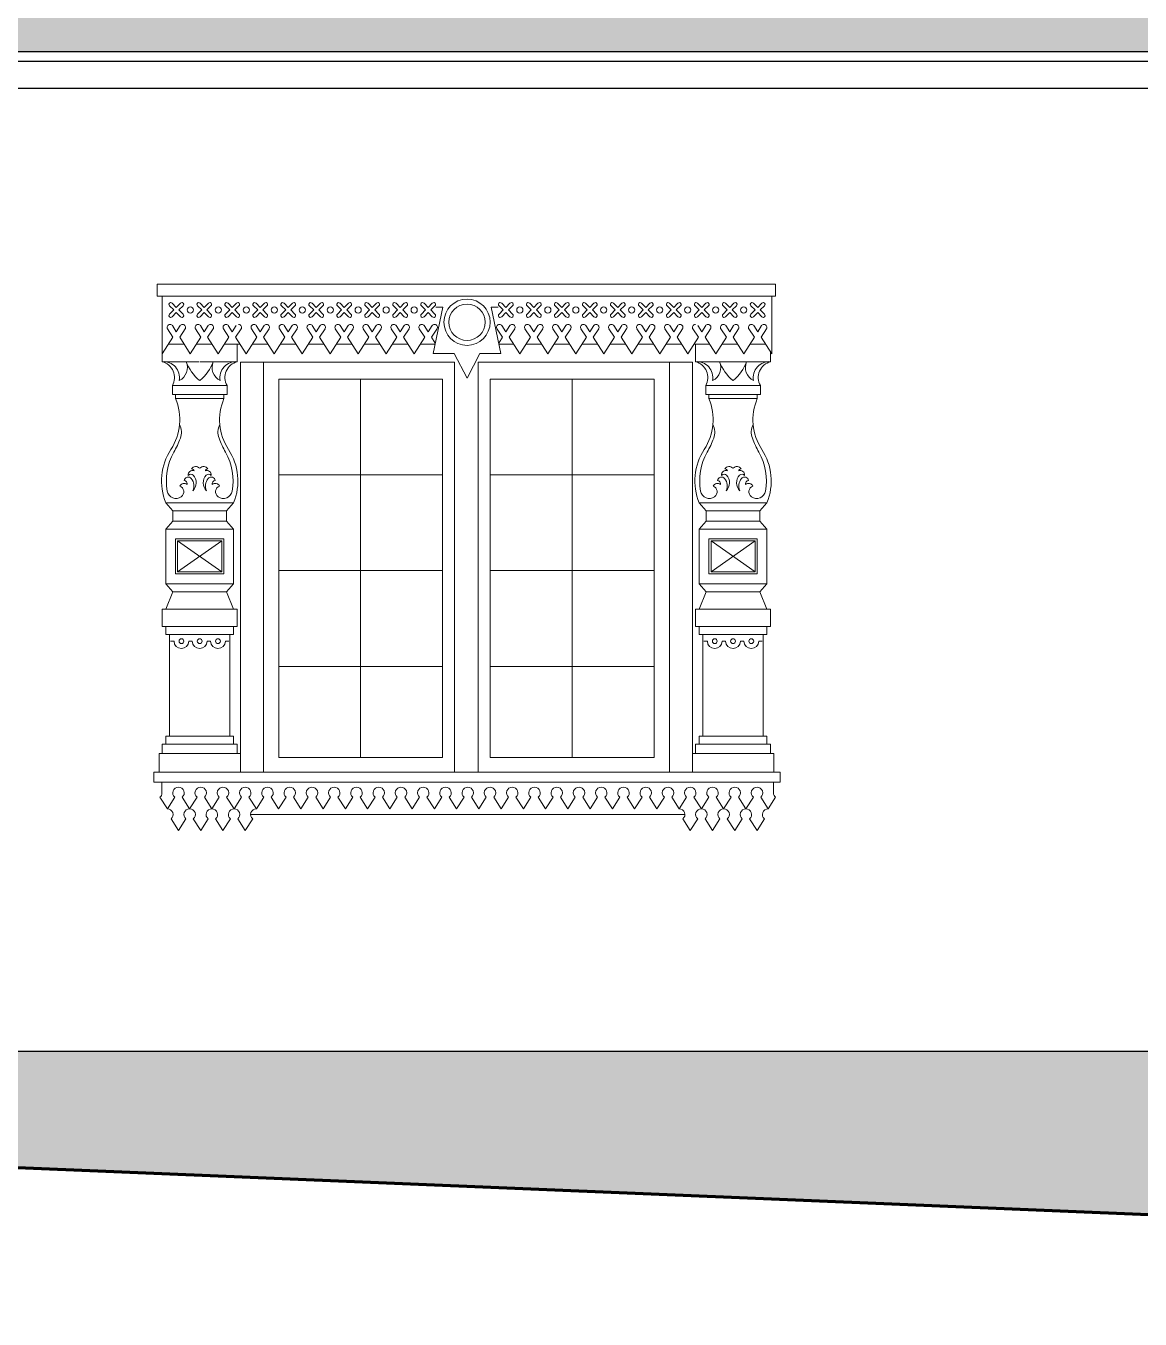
# Model space of a CAD drawing. Header units: millimetres. Extents: x 159 to 5807, y 71 to 6378.
# Drawn here: x 1431 to 1980, y 4412 to 5050 of the extents above; entities that cross this region are included whole.
import ezdxf

# ---------------------------------------------------------------- set-up
doc = ezdxf.new("R2010")
doc.units = ezdxf.units.MM
for name, color, linetype, lineweight in [('fasad', 251, 'Continuous', 15), ('hatch2', 253, 'Continuous', 0), ('wall', 5, 'Continuous', 50)]:
    doc.layers.add(name, color=color, linetype=linetype, lineweight=lineweight)

msp = doc.modelspace()

# ---------------------------------------------------------------- hatches: boundary and pattern name
at = {"layer": 'hatch2'}
h = msp.add_hatch(dxfattribs=at)
h.set_pattern_fill('AR-RSHKE', color=256, scale=0.08, style=0)
h.set_pattern_definition([(0, (-147951.478, -40503.157), (51.816, 24.384), [12.192, -10.16, 14.224, -6.096, 18.288, -8.128]), (0, (-147939.286, -40502.141), (51.816, 24.384), [10.16, -38.608, 8.128, -12.192]), (0, (-147914.902, -40504.681), (51.816, 24.384), [6.096, -62.992]), (90, (-147951.478, -40503.157), (-17.272, 24.384), [23.368, -74.168]), (90, (-147939.286, -40503.157), (-17.272, 24.384), [22.86, -74.676]), (90, (-147929.126, -40503.157), (-17.272, 24.384), [21.336, -76.2]), (90, (-147914.902, -40504.681), (-17.272, 24.384), [23.368, -74.168]), (90, (-147908.806, -40504.681), (-17.272, 24.384), [23.368, -74.168]), (90, (-147890.518, -40503.157), (-17.272, 24.384), [22.352, -75.184])])
h.paths.add_polyline_path([(688.1861, 5057.107), (656.0447, 5057.107), (656.0447, 4850.2412), (768.1861, 4850.2412), (768.1861, 4864.3397), (688.1861, 4864.3397), (688.1861, 4877.6013), (688.1861, 4882.2664)])
h.paths.add_polyline_path([(1331.6861, 5018.8598), (1251.6861, 5018.8598), (1251.6861, 5032.1215), (1251.6861, 5036.7865), (1251.6861, 5320.9587), (1098.1861, 5320.9587), (1098.1861, 5272.2408), (1024.9628, 5178.9512), (921.4094, 5178.9512), (848.1861, 5272.2408), (848.1861, 5320.9587), (688.1861, 5320.9587), (688.1861, 4882.2664), (1368.7221, 4882.2664), (1368.7221, 4948.0853), (1331.6861, 4948.0853)])
h.paths.add_polyline_path([(2508.1861, 5647.1524), (2008.1861, 5647.1524, -0.54852633), (1808.1861, 5647.1524), (1251.6861, 5647.1524), (1251.6861, 5219.5974), (2508.1861, 5219.5974)])
h.paths.add_polyline_path([(2508.1861, 5201.6707), (2428.1861, 5201.6707), (2428.1861, 5102.7507), (1331.6861, 5102.7507), (1331.6861, 5036.7865), (2508.1861, 5036.7865)])
h.paths.add_polyline_path([(1331.6861, 5201.6707), (1251.6861, 5201.6707), (1251.6861, 5036.7865), (1331.6861, 5036.7865)], flags=17)
h.paths.add_polyline_path([(2718.1593, 5402.3397), (2508.1861, 5402.3397), (2508.1861, 5018.8598), (2428.1861, 5018.8598), (2428.1861, 4940.1931), (2907.181, 4940.1931)])
h = msp.add_hatch(dxfattribs=at)
h.set_pattern_fill('GRAVEL', color=256, scale=3, style=0)
h.set_pattern_definition([(228.0128, (-147896.614, -40426.9574), (-609.60051798, -685.80084269), [10.25163, -1014.915]), (184.9697, (-147903.472, -40434.5774), (914.401479185, 76.19946226), [17.59215, -1741.62]), (132.5104, (-147920.998, -40436.1014), (761.99944555, -838.20081877), [12.40446, -1228.041]), (267.2737, (-147950.716, -40455.1514), (76.199669125, 1523.9995096), [16.02015, -1585.992]), (292.8337, (-147951.478, -40471.1534), (-381.001081665, 914.4005199), [15.70902, -1555.194]), (357.2737, (-147945.382, -40485.6314), (-1523.9995096, 76.199669125), [16.02015, -1585.992]), (37.6942, (-147929.38, -40486.3934), (-990.600625837, -761.99932071), [21.18582, -2097.393]), (72.2553, (-147912.616, -40473.4394), (533.401066964, 1676.40048618), [20.0016, -1980.159]), (121.4296, (-147906.52, -40454.3894), (-609.60015706, 990.5988348), [16.07439, -1591.365]), (175.2364, (-147914.902, -40440.6734), (838.1993416, -76.19928488), [18.35139, -899.217]), (222.3974, (-147933.19, -40439.1494), (-914.400027517, -838.19890952), [23.73234, -2349.504]), (138.8141, (-147875.278, -40455.9134), (-533.39966023, 457.1992967), [8.10015, -801.918]), (171.4692, (-147881.374, -40450.5794), (990.59848787, -152.400384), [15.41046, -1525.638]), (225, (-147896.614, -40448.293), (-2e-14, -76.199948), [10.77627, -96.9867]), (203.1986, (-147901.948, -40439.149), (381.00128477, 152.4006682), [5.80323, -574.518]), (291.8014, (-147907.282, -40441.435), (-76.2000535, 228.6001473), [8.20698, -402.144]), (30.9638, (-147904.234, -40449.055), (228.5997586, 152.4001188), [13.3296, -430.989]), (161.5651, (-147892.804, -40442.197), (152.4000695, -76.1998867), [9.63861, -231.327]), (16.3895, (-147951.478, -40441.4354), (762.00042042, 228.5995245), [13.50264, -1336.764]), (70.3462, (-147938.524, -40437.6254), (-304.79915066, -838.19881466), [11.32797, -1121.466]), (293.1986, (-147892.804, -40426.957), (-152.4006682, 381.00128477), [11.6064, -568.716]), (343.6105, (-147888.232, -40437.6254), (-762.00042042, 228.5995245), [13.50264, -1336.764]), (339.444, (-147951.478, -40488.679), (-381.00047293, 152.3998151), [13.02105, -638.031]), (294.7751, (-147939.286, -40493.2514), (-380.9991121, 838.19961078), [10.91016, -1080.108]), (66.8014, (-147892.042, -40503.157), (152.4006682, 381.00128477), [11.6064, -568.716]), (17.354, (-147887.47, -40492.4894), (-990.60005346, -304.79954027), [12.77349, -1264.572]), (69.444, (-147929.38, -40503.157), (-152.3998151, -381.00047293), [6.51054, -644.544]), (101.3099, (-147896.614, -40503.157), (-76.1996239, 304.7990238), [3.88545, -384.66]), (165.9638, (-147897.376, -40499.347), (228.6001606, -76.1998681), [15.70902, -298.4715]), (186.009, (-147912.616, -40495.5374), (761.99887633, 76.19982206), [14.55801, -1441.242]), (303.6901, (-147904.234, -40455.913), (-76.200026, 152.399853), [10.98972, -263.7534]), (353.1572, (-147898.138, -40465.0574), (1295.4005357, -152.40068255), [19.18671, -1899.48]), (60.9454, (-147879.088, -40467.3434), (-304.79929097, -533.39872833), [7.84524, -776.682]), (90, (-147875.28, -40460.485), (-76.2, 76.2), [4.572, -71.628]), (120.2564, (-147914.14, -40493.2514), (304.799354, -533.39973097), [10.58601, -1048.017]), (48.0128, (-147919.474, -40484.1074), (609.60051798, 685.80084269), [20.50329, -1004.664]), (0, (-147905.76, -40468.87), (76.2, 76.2), [19.812, -56.388]), (325.3048, (-147885.946, -40468.8674), (-761.99867973, 533.40005071), [12.0483, -1192.779]), (254.0546, (-147876.04, -40475.725), (-76.2001944, -304.8007261), [11.09487, -543.651]), (207.646, (-147879.088, -40486.3934), (-1447.79949147, -762.00047924), [18.06435, -1788.375]), (175.4261, (-147895.09, -40494.7754), (-990.60022814, 76.199631337), [19.11087, -1891.974]), (175.4261, (-147895.09, -40494.7754), (-990.60022814, 76.199631337), [19.11087, -1891.974])])
h.paths.add_polyline_path([(3098.1861, 4521.3397), (2878.1861, 4521.3397), (2878.1861, 4426.8584), (3098.1861, 4417.7371)])
h.paths.add_polyline_path([(2878.1861, 4521.3397), (2611.1861, 4521.3397), (2611.1861, 4437.9283), (2878.1861, 4426.8584)])
h.paths.add_polyline_path([(2611.1861, 4521.3397), (2425.1861, 4521.3397), (2425.1861, 4445.6399), (2611.1861, 4437.9283)])
h.paths.add_polyline_path([(2425.1861, 4544.3397), (808.1861, 4544.3397), (808.1861, 4512.6813), (2425.1861, 4445.6399)])
h.paths.add_polyline_path([(808.1861, 4544.3397), (768.1861, 4544.3397), (768.1861, 4514.3397), (808.1861, 4512.6813)])

# ---------------------------------------------------------------- linework, layer by layer
at = {"layer": 'fasad'}
for p, q in [((1498.3194, 4888.4122), (1498.3194, 4916.334)), ((1798.5121, 4887.9676), (1798.5121, 4916.334)), ((1503.6295, 4896.0772), (1500.902, 4900.2967)), ((1505.2785, 4898.8474), (1503.328, 4901.8649)), ((1505.2785, 4898.8474), (1507.229, 4901.8649)), ((1506.9275, 4896.0772), (1509.655, 4900.2967)), ((1517.4117, 4896.0772), (1514.6842, 4900.2967)), ((1519.0608, 4898.8474), (1517.1103, 4901.8649)), ((1519.0608, 4898.8474), (1521.0113, 4901.8649)), ((1520.7098, 4896.0772), (1523.4373, 4900.2967)), ((1531.194, 4896.0772), (1528.4665, 4900.2967)), ((1532.8431, 4898.8474), (1530.8925, 4901.8649)), ((1532.8431, 4898.8474), (1534.7936, 4901.8649)), ((1534.4921, 4896.0772), (1537.2196, 4900.2967)), ((1544.9763, 4896.0772), (1542.2488, 4900.2967)), ((1546.6253, 4898.8474), (1544.6748, 4901.8649)), ((1546.6253, 4898.8474), (1548.5758, 4901.8649)), ((1548.2744, 4896.0772), (1551.0019, 4900.2967)), ((1558.7586, 4896.0772), (1556.0311, 4900.2967)), ((1560.4076, 4898.8474), (1558.4571, 4901.8649)), ((1560.4076, 4898.8474), (1562.3581, 4901.8649)), ((1562.0566, 4896.0772), (1564.7841, 4900.2967)), ((1572.5409, 4896.0772), (1569.8134, 4900.2967)), ((1574.1899, 4898.8474), (1572.2394, 4901.8649)), ((1574.1899, 4898.8474), (1576.1404, 4901.8649)), ((1575.8389, 4896.0772), (1578.5664, 4900.2967)), ((1586.3231, 4896.0772), (1583.5956, 4900.2967)), ((1587.9722, 4898.8474), (1586.0217, 4901.8649)), ((1587.9722, 4898.8474), (1589.9227, 4901.8649)), ((1589.6212, 4896.0772), (1592.3487, 4900.2967)), ((1600.1054, 4896.0772), (1597.3779, 4900.2967)), ((1601.7545, 4898.8474), (1599.8039, 4901.8649)), ((1601.7545, 4898.8474), (1603.705, 4901.8649)), ((1603.4035, 4896.0772), (1606.131, 4900.2967)), ((1613.8877, 4896.0772), (1611.1602, 4900.2967)), ((1615.5367, 4898.8474), (1613.5862, 4901.8649)), ((1615.5367, 4898.8474), (1617.4872, 4901.8649)), ((1617.1858, 4896.0772), (1619.9133, 4900.2967)), ((1627.67, 4896.0772), (1624.9425, 4900.2967)), ((1629.319, 4898.8474), (1627.3685, 4901.8649)), ((1629.319, 4898.8474), (1631.2695, 4901.8649)), ((1630.968, 4896.0772), (1633.5891, 4900.132)), ((1665.9314, 4896.0772), (1663.3103, 4900.132)), ((1667.5804, 4898.8474), (1665.6299, 4901.8649)), ((1667.5804, 4898.8474), (1669.5309, 4901.8649)), ((1669.2295, 4896.0772), (1671.957, 4900.2967)), ((1679.7137, 4896.0772), (1676.9862, 4900.2967)), ((1681.3627, 4898.8474), (1679.4122, 4901.8649)), ((1681.3627, 4898.8474), (1683.3132, 4901.8649)), ((1683.0117, 4896.0772), (1685.7392, 4900.2967)), ((1693.4959, 4896.0772), (1690.7684, 4900.2967)), ((1695.145, 4898.8474), (1693.1945, 4901.8649)), ((1695.145, 4898.8474), (1697.0955, 4901.8649)), ((1696.794, 4896.0772), (1699.5215, 4900.2967)), ((1707.2782, 4896.0772), (1704.5507, 4900.2967)), ((1708.9273, 4898.8474), (1706.9768, 4901.8649)), ((1708.9273, 4898.8474), (1710.8778, 4901.8649)), ((1710.5763, 4896.0772), (1713.3038, 4900.2967)), ((1721.0605, 4896.0772), (1718.333, 4900.2967)), ((1722.7095, 4898.8474), (1720.759, 4901.8649)), ((1722.7095, 4898.8474), (1724.66, 4901.8649)), ((1724.3586, 4896.0772), (1727.0861, 4900.2967)), ((1734.8428, 4896.0772), (1732.1153, 4900.2967)), ((1736.4918, 4898.8474), (1734.5413, 4901.8649)), ((1736.4918, 4898.8474), (1738.4423, 4901.8649)), ((1738.1409, 4896.0772), (1740.8684, 4900.2967)), ((1748.6251, 4896.0772), (1745.8976, 4900.2967)), ((1750.2741, 4898.8474), (1748.3236, 4901.8649)), ((1750.2741, 4898.8474), (1752.2246, 4901.8649)), ((1751.9231, 4896.0772), (1754.6506, 4900.2967)), ((1762.4073, 4896.0772), (1759.6798, 4900.2967)), ((1764.0564, 4898.8474), (1762.1059, 4901.8649)), ((1764.0564, 4898.8474), (1766.0069, 4901.8649)), ((1765.7054, 4896.0772), (1768.4329, 4900.2967)), ((1776.1896, 4896.0772), (1773.4621, 4900.2967)), ((1777.8387, 4898.8474), (1775.8881, 4901.8649)), ((1777.8387, 4898.8474), (1779.7892, 4901.8649)), ((1779.4877, 4896.0772), (1782.2152, 4900.2967)), ((1789.9719, 4896.0772), (1787.2444, 4900.2967)), ((1791.6209, 4898.8474), (1789.6704, 4901.8649)), ((1791.6209, 4898.8474), (1793.5714, 4901.8649)), ((1793.27, 4896.0772), (1795.9975, 4900.2967)), ((1498.3874, 4887.9676), (1503.6295, 4896.0772)), ((1512.1696, 4887.9676), (1506.9275, 4896.0772)), ((1512.1696, 4887.9676), (1517.4117, 4896.0772)), ((1525.9519, 4887.9676), (1520.7098, 4896.0772)), ((1525.9519, 4887.9676), (1531.194, 4896.0772)), ((1539.7342, 4887.9676), (1534.4921, 4896.0772)), ((1539.7342, 4887.9676), (1544.9763, 4896.0772)), ((1553.5165, 4887.9676), (1548.2744, 4896.0772)), ((1553.5165, 4887.9676), (1558.7586, 4896.0772)), ((1567.2988, 4887.9676), (1562.0566, 4896.0772)), ((1567.2988, 4887.9676), (1572.5409, 4896.0772)), ((1581.081, 4887.9676), (1575.8389, 4896.0772)), ((1581.081, 4887.9676), (1586.3231, 4896.0772)), ((1594.8633, 4887.9676), (1589.6212, 4896.0772)), ((1594.8633, 4887.9676), (1600.1054, 4896.0772)), ((1608.6456, 4887.9676), (1603.4035, 4896.0772)), ((1608.6456, 4887.9676), (1613.8877, 4896.0772)), ((1622.4279, 4887.9676), (1617.1858, 4896.0772)), ((1622.4279, 4887.9676), (1627.67, 4896.0772)), ((1632.8145, 4893.2208), (1630.968, 4896.0772)), ((1664.085, 4893.2208), (1665.9314, 4896.0772)), ((1674.4716, 4887.9676), (1669.2295, 4896.0772)), ((1674.4716, 4887.9676), (1679.7137, 4896.0772)), ((1688.2538, 4887.9676), (1683.0117, 4896.0772)), ((1688.2538, 4887.9676), (1693.4959, 4896.0772)), ((1702.0361, 4887.9676), (1696.794, 4896.0772)), ((1702.0361, 4887.9676), (1707.2782, 4896.0772)), ((1715.8184, 4887.9676), (1710.5763, 4896.0772)), ((1715.8184, 4887.9676), (1721.0605, 4896.0772)), ((1729.6007, 4887.9676), (1724.3586, 4896.0772)), ((1729.6007, 4887.9676), (1734.8428, 4896.0772)), ((1743.383, 4887.9676), (1738.1409, 4896.0772)), ((1743.383, 4887.9676), (1748.6251, 4896.0772)), ((1757.1652, 4887.9676), (1751.9231, 4896.0772)), ((1757.1652, 4887.9676), (1762.4073, 4896.0772)), ((1770.9475, 4887.9676), (1765.7054, 4896.0772)), ((1770.9475, 4887.9676), (1776.1896, 4896.0772)), ((1784.7298, 4887.9676), (1779.4877, 4896.0772)), ((1784.7298, 4887.9676), (1789.9719, 4896.0772)), ((1798.5121, 4887.9676), (1793.27, 4896.0772)), ((1536.8363, 4883.8388), (1642.2541, 4883.8388)), ((1642.2541, 4681.7654), (1642.2541, 4883.8388)), ((1654.0182, 4883.8388), (1759.4361, 4883.8388)), ((1654.0182, 4681.7654), (1654.0182, 4883.8388)), ((1555.7628, 4875.4676), (1636.372, 4875.4676)), ((1596.0674, 4875.4676), (1596.0674, 4689.0124)), ((1636.372, 4689.0124), (1636.372, 4875.4676)), ((1659.9003, 4875.4676), (1740.6094, 4875.4676)), ((1659.9003, 4689.0124), (1659.9003, 4875.4676)), ((1700.2548, 4875.4676), (1700.2548, 4689.0124)), ((1555.7628, 4828.2941), (1636.372, 4828.2941)), ((1659.9003, 4828.2941), (1740.6094, 4828.2941)), ((1505.941, 4795.7399), (1527.6424, 4780.529)), ((1505.941, 4780.529), (1527.6424, 4795.7399)), ((1790.3313, 4795.7399), (1768.6299, 4780.529)), ((1790.3313, 4780.529), (1768.6299, 4795.7399)), ((1555.7628, 4781.1206), (1636.372, 4781.1206)), ((1659.9003, 4781.1206), (1740.6094, 4781.1206)), ((1501.9507, 4749.5839), (1501.9507, 4699.6248)), ((1531.6328, 4749.5839), (1531.6328, 4699.6248)), ((1764.6396, 4749.5839), (1764.6396, 4699.6248)), ((1794.3216, 4749.5839), (1794.3216, 4699.6248)), ((1504.1489, 4746.3733), (1502.4202, 4746.3733)), ((1513.1537, 4746.3733), (1511.425, 4746.3733)), ((1520.4298, 4746.3733), (1522.1585, 4746.3733)), ((1529.4345, 4746.3733), (1531.1632, 4746.3733)), ((1766.8378, 4746.3733), (1765.1091, 4746.3733)), ((1775.8426, 4746.3733), (1774.1139, 4746.3733)), ((1783.1186, 4746.3733), (1784.8473, 4746.3733)), ((1792.1234, 4746.3733), (1793.8521, 4746.3733)), ((1555.7628, 4733.9471), (1636.372, 4733.9471)), ((1659.9003, 4733.9471), (1740.6094, 4733.9471)), ((1555.7628, 4689.0124), (1636.372, 4689.0124)), ((1659.9003, 4689.0124), (1740.6094, 4689.0124)), ((1507.2191, 4681.7654), (1789.0532, 4681.7654)), ((1498.2122, 4671.6047), (1498.2122, 4676.894)), ((1799.4242, 4671.6047), (1799.4242, 4676.894)), ((1500.8645, 4663.7561), (1497.1951, 4669.4328)), ((1500.8645, 4663.7561), (1504.534, 4669.4328)), ((1511.8241, 4663.7561), (1508.1546, 4669.4328)), ((1511.8241, 4663.7561), (1515.4935, 4669.4328)), ((1522.7836, 4663.7561), (1519.1141, 4669.4328)), ((1522.7836, 4663.7561), (1526.4531, 4669.4328)), ((1533.7431, 4663.7561), (1530.0736, 4669.4328)), ((1533.7431, 4663.7561), (1537.4126, 4669.4328)), ((1544.7026, 4663.7561), (1541.0332, 4669.4328)), ((1544.7026, 4663.7561), (1548.3721, 4669.4328)), ((1555.6622, 4663.7561), (1551.9927, 4669.4328)), ((1555.6622, 4663.7561), (1559.3316, 4669.4328)), ((1566.6217, 4663.7561), (1562.9522, 4669.4328)), ((1566.6217, 4663.7561), (1570.2912, 4669.4328)), ((1577.5812, 4663.7561), (1573.9118, 4669.4328)), ((1577.5812, 4663.7561), (1581.2507, 4669.4328)), ((1588.5408, 4663.7561), (1584.8713, 4669.4328)), ((1588.5408, 4663.7561), (1592.2102, 4669.4328)), ((1599.5003, 4663.7561), (1595.8308, 4669.4328)), ((1599.5003, 4663.7561), (1595.8308, 4669.4328)), ((1599.5003, 4663.7561), (1603.1698, 4669.4328)), ((1599.5003, 4663.7561), (1603.1698, 4669.4328)), ((1610.4598, 4663.7561), (1606.7903, 4669.4328)), ((1610.4598, 4663.7561), (1614.1293, 4669.4328)), ((1621.4193, 4663.7561), (1617.7499, 4669.4328)), ((1621.4193, 4663.7561), (1625.0888, 4669.4328)), ((1632.3789, 4663.7561), (1628.7094, 4669.4328)), ((1632.3789, 4663.7561), (1636.0483, 4669.4328)), ((1643.3384, 4663.7561), (1639.6689, 4669.4328)), ((1643.3384, 4663.7561), (1647.0079, 4669.4328)), ((1654.2979, 4663.7561), (1650.6285, 4669.4328)), ((1654.2979, 4663.7561), (1657.9674, 4669.4328)), ((1665.2575, 4663.7561), (1661.588, 4669.4328)), ((1665.2575, 4663.7561), (1661.588, 4669.4328)), ((1665.2575, 4663.7561), (1668.9269, 4669.4328)), ((1665.2575, 4663.7561), (1668.9269, 4669.4328)), ((1676.217, 4663.7561), (1672.5475, 4669.4328)), ((1676.217, 4663.7561), (1679.8865, 4669.4328)), ((1687.1765, 4663.7561), (1683.507, 4669.4328)), ((1687.1765, 4663.7561), (1683.507, 4669.4328)), ((1687.1765, 4663.7561), (1690.846, 4669.4328)), ((1687.1765, 4663.7561), (1690.846, 4669.4328)), ((1698.136, 4663.7561), (1694.4666, 4669.4328)), ((1698.136, 4663.7561), (1701.8055, 4669.4328)), ((1709.0956, 4663.7561), (1705.4261, 4669.4328)), ((1709.0956, 4663.7561), (1712.765, 4669.4328)), ((1720.0551, 4663.7561), (1716.3856, 4669.4328)), ((1720.0551, 4663.7561), (1723.7246, 4669.4328)), ((1731.0146, 4663.7561), (1727.3452, 4669.4328)), ((1731.0146, 4663.7561), (1734.6841, 4669.4328)), ((1741.9742, 4663.7561), (1738.3047, 4669.4328)), ((1741.9742, 4663.7561), (1745.6436, 4669.4328)), ((1752.9337, 4663.7561), (1749.2642, 4669.4328)), ((1752.9337, 4663.7561), (1756.6032, 4669.4328)), ((1763.8932, 4663.7561), (1760.2237, 4669.4328)), ((1763.8932, 4663.7561), (1767.5627, 4669.4328)), ((1774.8527, 4663.7561), (1771.1833, 4669.4328)), ((1774.8527, 4663.7561), (1778.5222, 4669.4328)), ((1785.8123, 4663.7561), (1782.1428, 4669.4328)), ((1785.8123, 4663.7561), (1789.4817, 4669.4328)), ((1796.7718, 4663.7561), (1793.1023, 4669.4328)), ((1796.7718, 4663.7561), (1800.4413, 4669.4328)), ((1506.3443, 4653.0801), (1502.6748, 4658.7568)), ((1506.3443, 4653.0801), (1510.0138, 4658.7568)), ((1517.3038, 4653.0801), (1513.6344, 4658.7568)), ((1517.3038, 4653.0801), (1520.9733, 4658.7568)), ((1528.2634, 4653.0801), (1524.5939, 4658.7568)), ((1528.2634, 4653.0801), (1531.9328, 4658.7568)), ((1539.2229, 4653.0801), (1535.5534, 4658.7568)), ((1539.2229, 4653.0801), (1542.8924, 4658.7568)), ((1541.8752, 4660.9287), (1755.7611, 4660.9287)), ((1758.4135, 4653.0801), (1754.744, 4658.7568)), ((1758.4135, 4653.0801), (1762.0829, 4658.7568)), ((1769.373, 4653.0801), (1765.7035, 4658.7568)), ((1769.373, 4653.0801), (1773.0425, 4658.7568)), ((1780.3325, 4653.0801), (1776.663, 4658.7568)), ((1780.3325, 4653.0801), (1784.002, 4658.7568)), ((1791.292, 4653.0801), (1787.6226, 4658.7568)), ((1791.292, 4653.0801), (1794.9615, 4658.7568))]:
    msp.add_line(p, q, dxfattribs=at)
at = {"layer": 'fasad', "lineweight": 30}
msp.add_line((768.1861, 4544.3397), (2428.1861, 4544.3397), dxfattribs=at)
msp.add_lwpolyline([(1808.1861, 5647.1524), (1251.6861, 5647.1524), (1251.6861, 5018.8598), (2508.1861, 5018.8598), (2508.1861, 5647.1524), (2008.1861, 5647.1524)], dxfattribs=at)
msp.add_lwpolyline([(1251.6861, 5032.1215), (2508.1861, 5032.1215), (2508.1861, 5036.7865), (1251.6861, 5036.7865)], close=True, dxfattribs=at)
at = {"layer": 'fasad'}
for points in [[(1251.6861, 5018.8598), (2508.1861, 5018.8598), (2508.1861, 5032.1215), (1251.6861, 5032.1215)], [(1495.7721, 4922.2664), (1800.4476, 4922.2664), (1800.4476, 4916.334), (1495.7721, 4916.334)], [(1530.052, 4810.607), (1503.5314, 4810.607), (1500.074, 4814.5423), (1533.5094, 4814.5423)], [(1766.2203, 4810.607), (1792.7409, 4810.607), (1796.1983, 4814.5423), (1762.7629, 4814.5423)], [(1530.052, 4805.5423), (1503.5314, 4805.5423), (1500.074, 4801.6069), (1533.5094, 4801.6069)], [(1503.5314, 4805.5423), (1530.052, 4805.5423), (1530.052, 4810.607), (1503.5314, 4810.607)], [(1766.2203, 4805.5423), (1792.7409, 4805.5423), (1796.1983, 4801.6069), (1762.7629, 4801.6069)], [(1792.7409, 4805.5423), (1766.2203, 4805.5423), (1766.2203, 4810.607), (1792.7409, 4810.607)], [(1500.074, 4774.662), (1533.5094, 4774.662), (1533.5094, 4801.6069), (1500.074, 4801.6069)], [(1796.1983, 4774.662), (1762.7629, 4774.662), (1762.7629, 4801.6069), (1796.1983, 4801.6069)], [(1504.9213, 4779.5093), (1528.6621, 4779.5093), (1528.6621, 4796.7596), (1504.9213, 4796.7596)], [(1505.941, 4780.529), (1527.6424, 4780.529), (1527.6424, 4795.7399), (1505.941, 4795.7399)], [(1791.351, 4779.5093), (1767.6102, 4779.5093), (1767.6102, 4796.7596), (1791.351, 4796.7596)], [(1790.3313, 4780.529), (1768.6299, 4780.529), (1768.6299, 4795.7399), (1790.3313, 4795.7399)], [(1530.052, 4770.7266), (1503.5314, 4770.7266), (1500.074, 4774.662), (1533.5094, 4774.662)], [(1766.2203, 4770.7266), (1792.7409, 4770.7266), (1796.1983, 4774.662), (1762.7629, 4774.662)], [(1530.052, 4770.7266), (1503.5314, 4770.7266), (1500.074, 4762.2115), (1533.5094, 4762.2115)], [(1766.2203, 4770.7266), (1792.7409, 4770.7266), (1796.1983, 4762.2115), (1762.7629, 4762.2115)], [(1535.264, 4762.2115), (1498.3194, 4762.2115), (1498.3194, 4753.5193), (1535.264, 4753.5193)], [(1761.0083, 4762.2115), (1797.9529, 4762.2115), (1797.9529, 4753.5193), (1761.0083, 4753.5193)], [(1533.5094, 4753.5193), (1500.074, 4753.5193), (1500.074, 4749.5839), (1533.5094, 4749.5839)], [(1762.7629, 4753.5193), (1796.1983, 4753.5193), (1796.1983, 4749.5839), (1762.7629, 4749.5839)], [(1533.5094, 4695.6895), (1500.074, 4695.6895), (1500.074, 4699.6248), (1533.5094, 4699.6248)], [(1762.7629, 4695.6895), (1796.1983, 4695.6895), (1796.1983, 4699.6248), (1762.7629, 4699.6248)], [(1536.8363, 4681.7654), (1496.7472, 4681.7654), (1496.7472, 4691.0578), (1536.8363, 4691.0578)], [(1535.264, 4691.0578), (1498.3194, 4691.0578), (1498.3194, 4695.6895), (1535.264, 4695.6895)], [(1759.4361, 4681.7654), (1799.5251, 4681.7654), (1799.5251, 4691.0578), (1759.4361, 4691.0578)], [(1761.0083, 4691.0578), (1797.9529, 4691.0578), (1797.9529, 4695.6895), (1761.0083, 4695.6895)], [(1494.1873, 4681.7654), (1802.7121, 4681.7654), (1802.7121, 4676.894), (1494.1873, 4676.894)]]:
    msp.add_lwpolyline(points, close=True, dxfattribs=at)
for points in [[(1508.5735, 4907.5013), (1508.5735, 4907.5013), (1506.5342, 4909.5406), (1508.5735, 4911.5799, 1.13864319), (1507.3178, 4912.8356), (1505.2785, 4910.7963), (1503.2392, 4912.8356, 1.13864319), (1501.9835, 4911.5799), (1504.0228, 4909.5406), (1501.9835, 4907.5013), (1501.9835, 4907.5013, 1.13864319), (1503.2392, 4906.2457), (1505.2785, 4908.285), (1507.3178, 4906.2457, 1.13864319)], [(1522.3558, 4907.5013), (1522.3558, 4907.5013), (1520.3165, 4909.5406), (1522.3558, 4911.5799, 1.13864319), (1521.1001, 4912.8356), (1519.0608, 4910.7963), (1517.0215, 4912.8356, 1.13864319), (1515.7658, 4911.5799), (1517.8051, 4909.5406), (1515.7658, 4907.5013), (1515.7658, 4907.5013, 1.13864319), (1517.0215, 4906.2457), (1519.0608, 4908.285), (1521.1001, 4906.2457, 1.13864319)], [(1536.138, 4907.5013), (1536.138, 4907.5013), (1534.0987, 4909.5406), (1536.138, 4911.5799, 1.13864319), (1534.8824, 4912.8356), (1532.8431, 4910.7963), (1530.8038, 4912.8356, 1.13864319), (1529.5481, 4911.5799), (1531.5874, 4909.5406), (1529.5481, 4907.5013), (1529.5481, 4907.5013, 1.13864319), (1530.8038, 4906.2457), (1532.8431, 4908.285), (1534.8824, 4906.2457, 1.13864319)], [(1549.9203, 4907.5013), (1549.9203, 4907.5013), (1547.881, 4909.5406), (1549.9203, 4911.5799, 1.13864319), (1548.6646, 4912.8356), (1546.6253, 4910.7963), (1544.586, 4912.8356, 1.13864319), (1543.3304, 4911.5799), (1545.3697, 4909.5406), (1543.3304, 4907.5013), (1543.3304, 4907.5013, 1.13864319), (1544.586, 4906.2457), (1546.6253, 4908.285), (1548.6646, 4906.2457, 1.13864319)], [(1563.7026, 4907.5013), (1563.7026, 4907.5013), (1561.6633, 4909.5406), (1563.7026, 4911.5799, 1.13864319), (1562.4469, 4912.8356), (1560.4076, 4910.7963), (1558.3683, 4912.8356, 1.13864319), (1557.1126, 4911.5799), (1559.1519, 4909.5406), (1557.1126, 4907.5013), (1557.1126, 4907.5013, 1.13864319), (1558.3683, 4906.2457), (1560.4076, 4908.285), (1562.4469, 4906.2457, 1.13864319)], [(1577.4849, 4907.5013), (1577.4849, 4907.5013), (1575.4456, 4909.5406), (1577.4849, 4911.5799, 1.13864319), (1576.2292, 4912.8356), (1574.1899, 4910.7963), (1572.1506, 4912.8356, 1.13864319), (1570.8949, 4911.5799), (1572.9342, 4909.5406), (1570.8949, 4907.5013), (1570.8949, 4907.5013, 1.13864319), (1572.1506, 4906.2457), (1574.1899, 4908.285), (1576.2292, 4906.2457, 1.13864319)], [(1591.2671, 4907.5013), (1591.2671, 4907.5013), (1589.2279, 4909.5406), (1591.2671, 4911.5799, 1.13864319), (1590.0115, 4912.8356), (1587.9722, 4910.7963), (1585.9329, 4912.8356, 1.13864319), (1584.6772, 4911.5799), (1586.7165, 4909.5406), (1584.6772, 4907.5013), (1584.6772, 4907.5013, 1.13864319), (1585.9329, 4906.2457), (1587.9722, 4908.285), (1590.0115, 4906.2457, 1.13864319)], [(1605.0494, 4907.5013), (1605.0494, 4907.5013), (1603.0101, 4909.5406), (1605.0494, 4911.5799, 1.13864319), (1603.7937, 4912.8356), (1601.7545, 4910.7963), (1599.7152, 4912.8356, 1.13864319), (1598.4595, 4911.5799), (1600.4988, 4909.5406), (1598.4595, 4907.5013), (1598.4595, 4907.5013, 1.13864319), (1599.7152, 4906.2457), (1601.7545, 4908.285), (1603.7937, 4906.2457, 1.13864319)], [(1618.8317, 4907.5013), (1618.8317, 4907.5013), (1616.7924, 4909.5406), (1618.8317, 4911.5799, 1.13864319), (1617.576, 4912.8356), (1615.5367, 4910.7963), (1613.4974, 4912.8356, 1.13864319), (1612.2418, 4911.5799), (1614.2811, 4909.5406), (1612.2418, 4907.5013), (1612.2418, 4907.5013, 1.13864319), (1613.4974, 4906.2457), (1615.5367, 4908.285), (1617.576, 4906.2457, 1.13864319)], [(1632.614, 4907.5013), (1632.614, 4907.5013), (1630.5747, 4909.5406), (1632.614, 4911.5799, 1.13864319), (1631.3583, 4912.8356), (1629.319, 4910.7963), (1627.2797, 4912.8356, 1.13864319), (1626.024, 4911.5799), (1628.0633, 4909.5406), (1626.024, 4907.5013), (1626.024, 4907.5013, 1.13864319), (1627.2797, 4906.2457), (1629.319, 4908.285), (1631.3583, 4906.2457, 1.13864319)], [(1664.2854, 4907.5013), (1664.2854, 4907.5013), (1666.3247, 4909.5406), (1664.2854, 4911.5799, -1.13864319), (1665.5411, 4912.8356), (1667.5804, 4910.7963), (1669.6197, 4912.8356, -1.13864319), (1670.8754, 4911.5799), (1668.8361, 4909.5406), (1670.8754, 4907.5013), (1670.8754, 4907.5013, -1.13864319), (1669.6197, 4906.2457), (1667.5804, 4908.285), (1665.5411, 4906.2457, -1.13864319)], [(1678.0677, 4907.5013), (1678.0677, 4907.5013), (1680.107, 4909.5406), (1678.0677, 4911.5799, -1.13864319), (1679.3234, 4912.8356), (1681.3627, 4910.7963), (1683.402, 4912.8356, -1.13864319), (1684.6577, 4911.5799), (1682.6184, 4909.5406), (1684.6577, 4907.5013), (1684.6577, 4907.5013, -1.13864319), (1683.402, 4906.2457), (1681.3627, 4908.285), (1679.3234, 4906.2457, -1.13864319)], [(1691.85, 4907.5013), (1691.85, 4907.5013), (1693.8893, 4909.5406), (1691.85, 4911.5799, -1.13864319), (1693.1057, 4912.8356), (1695.145, 4910.7963), (1697.1843, 4912.8356, -1.13864319), (1698.44, 4911.5799), (1696.4007, 4909.5406), (1698.44, 4907.5013), (1698.44, 4907.5013, -1.13864319), (1697.1843, 4906.2457), (1695.145, 4908.285), (1693.1057, 4906.2457, -1.13864319)], [(1705.6323, 4907.5013), (1705.6323, 4907.5013), (1707.6716, 4909.5406), (1705.6323, 4911.5799, -1.13864319), (1706.888, 4912.8356), (1708.9273, 4910.7963), (1710.9666, 4912.8356, -1.13864319), (1712.2222, 4911.5799), (1710.1829, 4909.5406), (1712.2222, 4907.5013), (1712.2222, 4907.5013, -1.13864319), (1710.9666, 4906.2457), (1708.9273, 4908.285), (1706.888, 4906.2457, -1.13864319)], [(1719.4146, 4907.5013), (1719.4146, 4907.5013), (1721.4539, 4909.5406), (1719.4146, 4911.5799, -1.13864319), (1720.6702, 4912.8356), (1722.7095, 4910.7963), (1724.7488, 4912.8356, -1.13864319), (1726.0045, 4911.5799), (1723.9652, 4909.5406), (1726.0045, 4907.5013), (1726.0045, 4907.5013, -1.13864319), (1724.7488, 4906.2457), (1722.7095, 4908.285), (1720.6702, 4906.2457, -1.13864319)], [(1733.1968, 4907.5013), (1733.1968, 4907.5013), (1735.2361, 4909.5406), (1733.1968, 4911.5799, -1.13864319), (1734.4525, 4912.8356), (1736.4918, 4910.7963), (1738.5311, 4912.8356, -1.13864319), (1739.7868, 4911.5799), (1737.7475, 4909.5406), (1739.7868, 4907.5013), (1739.7868, 4907.5013, -1.13864319), (1738.5311, 4906.2457), (1736.4918, 4908.285), (1734.4525, 4906.2457, -1.13864319)], [(1746.9791, 4907.5013), (1746.9791, 4907.5013), (1749.0184, 4909.5406), (1746.9791, 4911.5799, -1.13864319), (1748.2348, 4912.8356), (1750.2741, 4910.7963), (1752.3134, 4912.8356, -1.13864319), (1753.5691, 4911.5799), (1751.5298, 4909.5406), (1753.5691, 4907.5013), (1753.5691, 4907.5013, -1.13864319), (1752.3134, 4906.2457), (1750.2741, 4908.285), (1748.2348, 4906.2457, -1.13864319)], [(1760.7614, 4907.5013), (1760.7614, 4907.5013), (1762.8007, 4909.5406), (1760.7614, 4911.5799, -1.13864319), (1762.0171, 4912.8356), (1764.0564, 4910.7963), (1766.0957, 4912.8356, -1.13864319), (1767.3514, 4911.5799), (1765.3121, 4909.5406), (1767.3514, 4907.5013), (1767.3514, 4907.5013, -1.13864319), (1766.0957, 4906.2457), (1764.0564, 4908.285), (1762.0171, 4906.2457, -1.13864319)], [(1774.5437, 4907.5013), (1774.5437, 4907.5013), (1776.583, 4909.5406), (1774.5437, 4911.5799, -1.13864319), (1775.7994, 4912.8356), (1777.8387, 4910.7963), (1779.878, 4912.8356, -1.13864319), (1781.1336, 4911.5799), (1779.0943, 4909.5406), (1781.1336, 4907.5013), (1781.1336, 4907.5013, -1.13864319), (1779.878, 4906.2457), (1777.8387, 4908.285), (1775.7994, 4906.2457, -1.13864319)], [(1788.326, 4907.5013), (1788.326, 4907.5013), (1790.3653, 4909.5406), (1788.326, 4911.5799, -1.13864319), (1789.5816, 4912.8356), (1791.6209, 4910.7963), (1793.6602, 4912.8356, -1.13864319), (1794.9159, 4911.5799), (1792.8766, 4909.5406), (1794.9159, 4907.5013), (1794.9159, 4907.5013, -1.13864319), (1793.6602, 4906.2457), (1791.6209, 4908.285), (1789.5816, 4906.2457, -1.13864319)]]:
    msp.add_lwpolyline(points, format="xyb", close=True, dxfattribs=at)
for points in [[(1633.108, 4910.8868), (1636.5801, 4910.8868), (1631.732, 4888.1426), (1642.0593, 4888.1426)], [(1654.8401, 4888.1426), (1665.1674, 4888.1426), (1660.3193, 4910.8868), (1663.7914, 4910.8868)], [(1516.5177, 4884.0661), (1498.3194, 4884.0661), (1498.3194, 4892.7583)], [(1501.4841, 4892.7583), (1509.0729, 4892.7583)], [(1515.2664, 4892.7583), (1522.8552, 4892.7583)], [(1517.0658, 4884.0661), (1535.264, 4884.0661), (1535.264, 4892.7583)], [(1529.0487, 4892.7583), (1536.6375, 4892.7583)], [(1542.8309, 4892.7583), (1550.4197, 4892.7583)], [(1556.6132, 4892.7583), (1564.202, 4892.7583)], [(1570.3955, 4892.7583), (1577.9843, 4892.7583)], [(1584.1778, 4892.7583), (1591.7666, 4892.7583)], [(1597.9601, 4892.7583), (1605.5488, 4892.7583)], [(1611.7423, 4892.7583), (1619.3311, 4892.7583)], [(1625.5246, 4892.7583), (1632.7159, 4892.7583)], [(1642.0593, 4888.1426), (1648.4497, 4875.8708), (1654.8401, 4888.1426)], [(1671.3748, 4892.7583), (1664.1836, 4892.7583)], [(1685.1571, 4892.7583), (1677.5683, 4892.7583)], [(1698.9394, 4892.7583), (1691.3506, 4892.7583)], [(1712.7217, 4892.7583), (1705.1329, 4892.7583)], [(1726.5039, 4892.7583), (1718.9151, 4892.7583)], [(1740.2862, 4892.7583), (1732.6974, 4892.7583)], [(1754.0685, 4892.7583), (1746.4797, 4892.7583)], [(1767.8508, 4892.7583), (1760.262, 4892.7583)], [(1779.8337, 4884.0661), (1761.0083, 4884.0661), (1761.0083, 4892.7583)], [(1781.6331, 4892.7583), (1774.0443, 4892.7583)], [(1779.1275, 4884.0661), (1797.9529, 4884.0661), (1797.9529, 4888.8326)], [(1795.4153, 4892.7583), (1787.8265, 4892.7583)], [(1536.8363, 4883.8388), (1536.8363, 4681.7654)], [(1548.1861, 4883.8388), (1548.1861, 4681.7654)], [(1748.1861, 4681.7654), (1748.1861, 4883.8388)], [(1759.4361, 4883.8388), (1759.4361, 4681.7654)], [(1555.7628, 4875.4676), (1555.7628, 4689.0124)], [(1740.6094, 4689.0124), (1740.6094, 4875.4676)], [(1517.3613, 4867.9238), (1503.3254, 4867.9238), (1503.3254, 4872.3422), (1517.1304, 4872.3422)], [(1516.2222, 4867.9238), (1530.258, 4867.9238), (1530.258, 4872.3422), (1516.4531, 4872.3422)], [(1780.6772, 4867.9238), (1766.0143, 4867.9238), (1766.0143, 4872.3422), (1780.4463, 4872.3422)], [(1778.284, 4867.9238), (1792.9469, 4867.9238), (1792.9469, 4872.3422), (1778.5148, 4872.3422)], [(1517.4687, 4865.8688), (1504.8575, 4865.8688), (1504.8575, 4867.9238), (1517.3613, 4867.9238)], [(1516.1148, 4865.8688), (1528.726, 4865.8688), (1528.726, 4867.9238), (1516.2222, 4867.9238)], [(1780.7846, 4865.8688), (1767.5463, 4865.8688), (1767.5463, 4867.9238), (1780.6772, 4867.9238)], [(1778.1766, 4865.8688), (1791.4149, 4865.8688), (1791.4149, 4867.9238), (1778.284, 4867.9238)]]:
    msp.add_lwpolyline(points, dxfattribs=at)
for centre, radius in [((1648.4497, 4903.4933), 11.3962), ((1512.1696, 4909.5406), 1.5391), ((1525.9519, 4909.5406), 1.5391), ((1539.7342, 4909.5406), 1.5391), ((1553.5165, 4909.5406), 1.5391), ((1567.2988, 4909.5406), 1.5391), ((1581.081, 4909.5406), 1.5391), ((1594.8633, 4909.5406), 1.5391), ((1608.6456, 4909.5406), 1.5391), ((1622.4279, 4909.5406), 1.5391), ((1648.4497, 4903.4933), 8.9282), ((1674.4716, 4909.5406), 1.5391), ((1688.2538, 4909.5406), 1.5391), ((1702.0361, 4909.5406), 1.5391), ((1715.8184, 4909.5406), 1.5391), ((1729.6007, 4909.5406), 1.5391), ((1743.383, 4909.5406), 1.5391), ((1757.1652, 4909.5406), 1.5391), ((1770.9475, 4909.5406), 1.5391), ((1784.7298, 4909.5406), 1.5391), ((1507.787, 4746.3733), 1.1686), ((1516.7917, 4746.3733), 1.1686), ((1525.7965, 4746.3733), 1.1686), ((1770.4758, 4746.3733), 1.1686), ((1779.4806, 4746.3733), 1.1686), ((1788.4854, 4746.3733), 1.1686)]:
    msp.add_circle(centre, radius, dxfattribs=at)
for centre, radius, start, end in [((1502.1682, 4900.9985), 1.4477, 28.9956948, 216.7620663), ((1508.3888, 4900.9985), 1.4477, 323.2379337, 151.0043052), ((1515.9505, 4900.9985), 1.4477, 28.9956948, 216.7620663), ((1522.1711, 4900.9985), 1.4477, 323.2379337, 151.0043052), ((1529.7328, 4900.9985), 1.4477, 28.9956948, 216.7620663), ((1535.9534, 4900.9985), 1.4477, 323.2379337, 90), ((1543.515, 4900.9985), 1.4477, 28.9956948, 216.7620663), ((1549.7356, 4900.9985), 1.4477, 323.2379337, 151.0043052), ((1557.2973, 4900.9985), 1.4477, 28.9956948, 216.7620663), ((1563.5179, 4900.9985), 1.4477, 323.2379337, 151.0043052), ((1571.0796, 4900.9985), 1.4477, 28.9956948, 216.7620663), ((1577.3002, 4900.9985), 1.4477, 323.2379337, 151.0043052), ((1584.8619, 4900.9985), 1.4477, 28.9956948, 216.7620663), ((1591.0825, 4900.9985), 1.4477, 323.2379337, 151.0043052), ((1598.6442, 4900.9985), 1.4477, 28.9956948, 216.7620663), ((1604.8647, 4900.9985), 1.4477, 323.2379337, 151.0043052), ((1612.4264, 4900.9985), 1.4477, 28.9956948, 216.7620663), ((1618.647, 4900.9985), 1.4477, 323.2379337, 151.0043052), ((1626.2087, 4900.9985), 1.4477, 28.9956948, 216.7620663), ((1632.4293, 4900.9985), 1.4477, 323.2379337, 151.0043052), ((1664.4701, 4900.9985), 1.4477, 28.9956948, 216.7620663), ((1670.6907, 4900.9985), 1.4477, 323.2379337, 151.0043052), ((1678.2524, 4900.9985), 1.4477, 28.9956948, 216.7620663), ((1684.473, 4900.9985), 1.4477, 323.2379337, 151.0043052), ((1692.0347, 4900.9985), 1.4477, 28.9956948, 216.7620663), ((1698.2553, 4900.9985), 1.4477, 323.2379337, 151.0043052), ((1705.817, 4900.9985), 1.4477, 28.9956948, 216.7620663), ((1712.0376, 4900.9985), 1.4477, 323.2379337, 151.0043052), ((1719.5992, 4900.9985), 1.4477, 28.9956948, 216.7620663), ((1725.8198, 4900.9985), 1.4477, 323.2379337, 151.0043052), ((1733.3815, 4900.9985), 1.4477, 28.9956948, 216.7620663), ((1739.6021, 4900.9985), 1.4477, 323.2379337, 151.0043052), ((1747.1638, 4900.9985), 1.4477, 28.9956948, 216.7620663), ((1753.3844, 4900.9985), 1.4477, 323.2379337, 151.0043052), ((1760.9461, 4900.9985), 1.4477, 90, 216.7620663), ((1767.1667, 4900.9985), 1.4477, 323.2379337, 151.0043052), ((1774.7284, 4900.9985), 1.4477, 28.9956948, 216.7620663), ((1780.949, 4900.9985), 1.4477, 323.2379337, 151.0043052), ((1788.5106, 4900.9985), 1.4477, 28.9956948, 216.7620663), ((1794.7312, 4900.9985), 1.4477, 323.2379337, 151.0043052), ((1498.9322, 4876.179), 7.9109, 349.7707173, 94.4426322), ((1496.3801, 4876.3073), 7.9975, 330.2776716, 75.9664273), ((1503.5869, 4881.1767), 7.127, 296.0557475, 24.1262338), ((1531.9685, 4892.5449), 23.4529, 201.1938164, 229.2639139), ((1501.6149, 4892.5449), 23.4529, 310.7360861, 338.8061836), ((1529.9966, 4881.1767), 7.127, 155.8737662, 243.9442525), ((1534.6513, 4876.179), 7.9109, 85.5573678, 190.2292827), ((1537.2033, 4876.3073), 7.9975, 104.0335727, 209.7223284), ((1761.6211, 4876.179), 7.9109, 349.7707173, 94.4426322), ((1759.069, 4876.3073), 7.9975, 330.2776716, 75.9664273), ((1766.2757, 4881.1767), 7.127, 296.0557475, 24.1262338), ((1794.6574, 4892.5449), 23.4529, 201.1938164, 229.2639139), ((1764.3038, 4892.5449), 23.4529, 310.7360861, 338.8061836), ((1792.6854, 4881.1767), 7.127, 155.8737662, 243.9442525), ((1797.3401, 4876.179), 7.9109, 85.5573678, 190.2292827), ((1799.8922, 4876.3073), 7.9975, 104.0335727, 209.7223284), ((1794.6574, 4892.5449), 23.4529, 227.0372926, 229.2639139), ((1764.3038, 4892.5449), 23.4529, 310.7360861, 312.9627074), ((1480.3227, 4855.4506), 26.6551, 326.8042031, 23.0075442), ((1553.2607, 4855.4506), 26.6551, 156.9924558, 213.1957969), ((1743.0116, 4855.4506), 26.6551, 326.8042031, 23.0075442), ((1815.9496, 4855.4506), 26.6551, 156.9924558, 213.1957969), ((1499.5155, 4849.2578), 8.2924, 339.2541272, 27.4766958), ((1534.068, 4849.2578), 8.2924, 152.5233042, 200.7458728), ((1762.2043, 4849.2578), 8.2924, 339.2541272, 27.4766958), ((1796.7569, 4849.2578), 8.2924, 152.5233042, 200.7458728), ((1459.9851, 4864.2313), 50.5636, 330.6210778, 339.2541272), ((1573.5983, 4864.2313), 50.5636, 200.7458728, 209.3789222), ((1722.674, 4864.2313), 50.5636, 330.6210778, 339.2541272), ((1836.2872, 4864.2313), 50.5636, 200.7458728, 209.3789222), ((1526.4622, 4825.2626), 28.4827, 146.8042031, 202.1095429), ((1528.9725, 4825.3923), 28.6053, 150.6210778, 190.243385), ((1504.6109, 4825.3923), 28.6053, 349.756615, 29.3789222), ((1507.1212, 4825.2626), 28.4827, 337.8904571, 33.1957969), ((1789.1511, 4825.2626), 28.4827, 146.8042031, 202.1095429), ((1791.6614, 4825.3923), 28.6053, 150.6210778, 190.243385), ((1767.2998, 4825.3923), 28.6053, 349.756615, 29.3789222), ((1769.8101, 4825.2626), 28.4827, 337.8904571, 33.1957969), ((1513.1143, 4828.4632), 1.9702, 63.373667, 191.6338118), ((1514.8414, 4830.0469), 2.3529, 38.9993232, 150.6061403), ((1512.9801, 4830.202), 1.0174, 1.2637975, 100.6931711), ((1518.742, 4830.0469), 2.3529, 29.3938597, 141.0006768), ((1520.6033, 4830.202), 1.0174, 79.3068289, 178.7362025), ((1520.4691, 4828.4632), 1.9702, 348.3661882, 116.626333), ((1775.8032, 4828.4632), 1.9702, 63.373667, 191.6338118), ((1777.5303, 4830.0469), 2.3529, 38.9993232, 150.6061403), ((1775.669, 4830.202), 1.0174, 1.2637975, 100.6931711), ((1781.4309, 4830.0469), 2.3529, 29.3938597, 141.0006768), ((1783.2922, 4830.202), 1.0174, 79.3068289, 178.7362025), ((1783.158, 4828.4632), 1.9702, 348.3661882, 116.626333), ((1509.1452, 4821.6911), 2.4304, 51.8699505, 153.4197139), ((1511.0908, 4825.228), 1.9838, 38.420353, 173.2294805), ((1509.1697, 4823.947), 1.5157, 346.8785432, 91.8473772), ((1512.4069, 4827.0176), 1.6102, 43.7989005, 139.379782), ((1508.6997, 4822.9637), 5.2721, 332.3662161, 41.5524913), ((1509.7018, 4824.4236), 5.3581, 313.2107698, 43.7989005), ((1523.8817, 4824.4236), 5.3581, 136.2010995, 226.7892302), ((1524.8838, 4822.9637), 5.2721, 138.4475087, 207.6337839), ((1521.1766, 4827.0176), 1.6102, 40.620218, 136.2010995), ((1522.4927, 4825.228), 1.9838, 6.7705195, 141.579647), ((1524.4137, 4823.947), 1.5157, 88.1526228, 193.1214568), ((1524.4382, 4821.6911), 2.4304, 26.5802861, 128.1300495), ((1771.8341, 4821.6911), 2.4304, 51.8699505, 153.4197139), ((1773.7797, 4825.228), 1.9838, 38.420353, 173.2294805), ((1771.8586, 4823.947), 1.5157, 346.8785432, 91.8473772), ((1775.0957, 4827.0176), 1.6102, 43.7989005, 139.379782), ((1771.3885, 4822.9637), 5.2721, 332.3662161, 41.5524913), ((1772.3907, 4824.4236), 5.3581, 313.2107698, 43.7989005), ((1786.5705, 4824.4236), 5.3581, 136.2010995, 226.7892302), ((1787.5726, 4822.9637), 5.2721, 138.4475087, 207.6337839), ((1783.8655, 4827.0176), 1.6102, 40.620218, 136.2010995), ((1785.1815, 4825.228), 1.9838, 6.7705195, 141.579647), ((1787.1026, 4823.947), 1.5157, 88.1526228, 193.1214568), ((1787.1271, 4821.6911), 2.4304, 26.5802861, 128.1300495), ((1505.1434, 4821.0861), 4.3903, 190.243385, 305.9595037), ((1505.9621, 4819.9577), 2.9962, 305.9595037, 70.3068627), ((1527.6214, 4819.9577), 2.9962, 109.6931373, 234.0404963), ((1528.44, 4821.0861), 4.3903, 234.0404963, 349.756615), ((1767.8323, 4821.0861), 4.3903, 190.243385, 305.9595037), ((1768.6509, 4819.9577), 2.9962, 305.9595037, 70.3068627), ((1790.3102, 4819.9577), 2.9962, 109.6931373, 234.0404963), ((1791.1289, 4821.0861), 4.3903, 234.0404963, 349.756615), ((1507.787, 4746.3733), 3.638, 180, 0), ((1516.7917, 4746.3733), 3.638, 180, 0), ((1525.7965, 4746.3733), 3.638, 180, 0), ((1770.4758, 4746.3733), 3.638, 180, 0), ((1779.4806, 4746.3733), 3.638, 180, 0), ((1788.4854, 4746.3733), 3.638, 180, 0), ((1495.3848, 4671.6047), 2.8274, 309.8115503, 0), ((1506.3443, 4671.6047), 2.8274, 309.8115503, 230.1884497), ((1517.3038, 4671.6047), 2.8274, 309.8115503, 230.1884497), ((1528.2634, 4671.6047), 2.8274, 309.8115503, 230.1884497), ((1539.2229, 4671.6047), 2.8274, 309.8115503, 230.1884497), ((1550.1824, 4671.6047), 2.8274, 309.8115503, 230.1884497), ((1561.1419, 4671.6047), 2.8274, 309.8115503, 230.1884497), ((1572.1015, 4671.6047), 2.8274, 309.8115503, 230.1884497), ((1583.061, 4671.6047), 2.8274, 309.8115503, 230.1884497), ((1594.0205, 4671.6047), 2.8274, 309.8115503, 230.1884497), ((1604.9801, 4671.6047), 2.8274, 309.8115503, 230.1884497), ((1615.9396, 4671.6047), 2.8274, 309.8115503, 230.1884497), ((1626.8991, 4671.6047), 2.8274, 309.8115503, 230.1884497), ((1637.8586, 4671.6047), 2.8274, 309.8115503, 230.1884497), ((1648.8182, 4671.6047), 2.8274, 309.8115503, 230.1884497), ((1659.7777, 4671.6047), 2.8274, 309.8115503, 230.1884497), ((1670.7372, 4671.6047), 2.8274, 309.8115503, 230.1884497), ((1681.6968, 4671.6047), 2.8274, 309.8115503, 230.1884497), ((1692.6563, 4671.6047), 2.8274, 309.8115503, 230.1884497), ((1703.6158, 4671.6047), 2.8274, 309.8115503, 230.1884497), ((1714.5753, 4671.6047), 2.8274, 309.8115503, 230.1884497), ((1725.5349, 4671.6047), 2.8274, 309.8115503, 230.1884497), ((1736.4944, 4671.6047), 2.8274, 309.8115503, 230.1884497), ((1747.4539, 4671.6047), 2.8274, 309.8115503, 230.1884497), ((1758.4135, 4671.6047), 2.8274, 309.8115503, 230.1884497), ((1769.373, 4671.6047), 2.8274, 309.8115503, 230.1884497), ((1780.3325, 4671.6047), 2.8274, 309.8115503, 230.1884497), ((1791.292, 4671.6047), 2.8274, 309.8115503, 230.1884497), ((1802.2516, 4671.6047), 2.8274, 180, 230.1884497), ((1500.8645, 4660.9287), 2.8274, 309.8115503, 90), ((1511.8241, 4660.9287), 2.8274, 309.8115503, 230.1884497), ((1522.7836, 4660.9287), 2.8274, 309.8115503, 230.1884497), ((1533.7431, 4660.9287), 2.8274, 309.8115503, 230.1884497), ((1544.7026, 4660.9287), 2.8274, 90, 230.1884497), ((1752.9337, 4660.9287), 2.8274, 309.8115503, 90), ((1763.8932, 4660.9287), 2.8274, 309.8115503, 230.1884497), ((1774.8527, 4660.9287), 2.8274, 309.8115503, 230.1884497), ((1785.8123, 4660.9287), 2.8274, 309.8115503, 230.1884497), ((1796.7718, 4660.9287), 2.8274, 90, 230.1884497)]:
    msp.add_arc(centre, radius, start, end, dxfattribs=at)
at = {"layer": 'wall', "lineweight": 100}
msp.add_line((768.1861, 4514.3397), (3228.3688, 4412.3397), dxfattribs=at)

doc.saveas('drawing.dxf')
